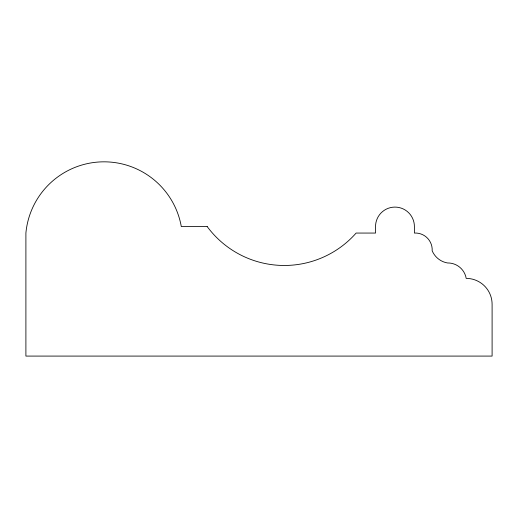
<?xml version="1.0" encoding="UTF-8"?>
<svg xmlns="http://www.w3.org/2000/svg" width="518" height="518" viewBox="0 0 518 518"><rect width="100%" height="100%" fill="white"/><g stroke="black" fill="none" stroke-linecap="round" stroke-linejoin="round"><path stroke-width="0.78" d="M207.2 226.586L181.3 226.586A78.471 78.471 0 0 0 25.9 233.061L25.9 356.086L492.1 356.086L492.1 304.286A25.9 25.9 0 0 0 466.2 278.386A18.583 18.583 0 0 0 447.487 262.963A20.416 20.416 0 0 1 432.174 250.809A16.816 16.816 0 0 0 414.4 233.061L414.4 226.677A19.431 19.431 0 0 0 394.755 207.096A19.431 19.431 0 0 0 375.55 227.104L375.55 233.061L356.125 233.061A95.836 95.836 0 0 1 207.2 226.586"/></g></svg>
